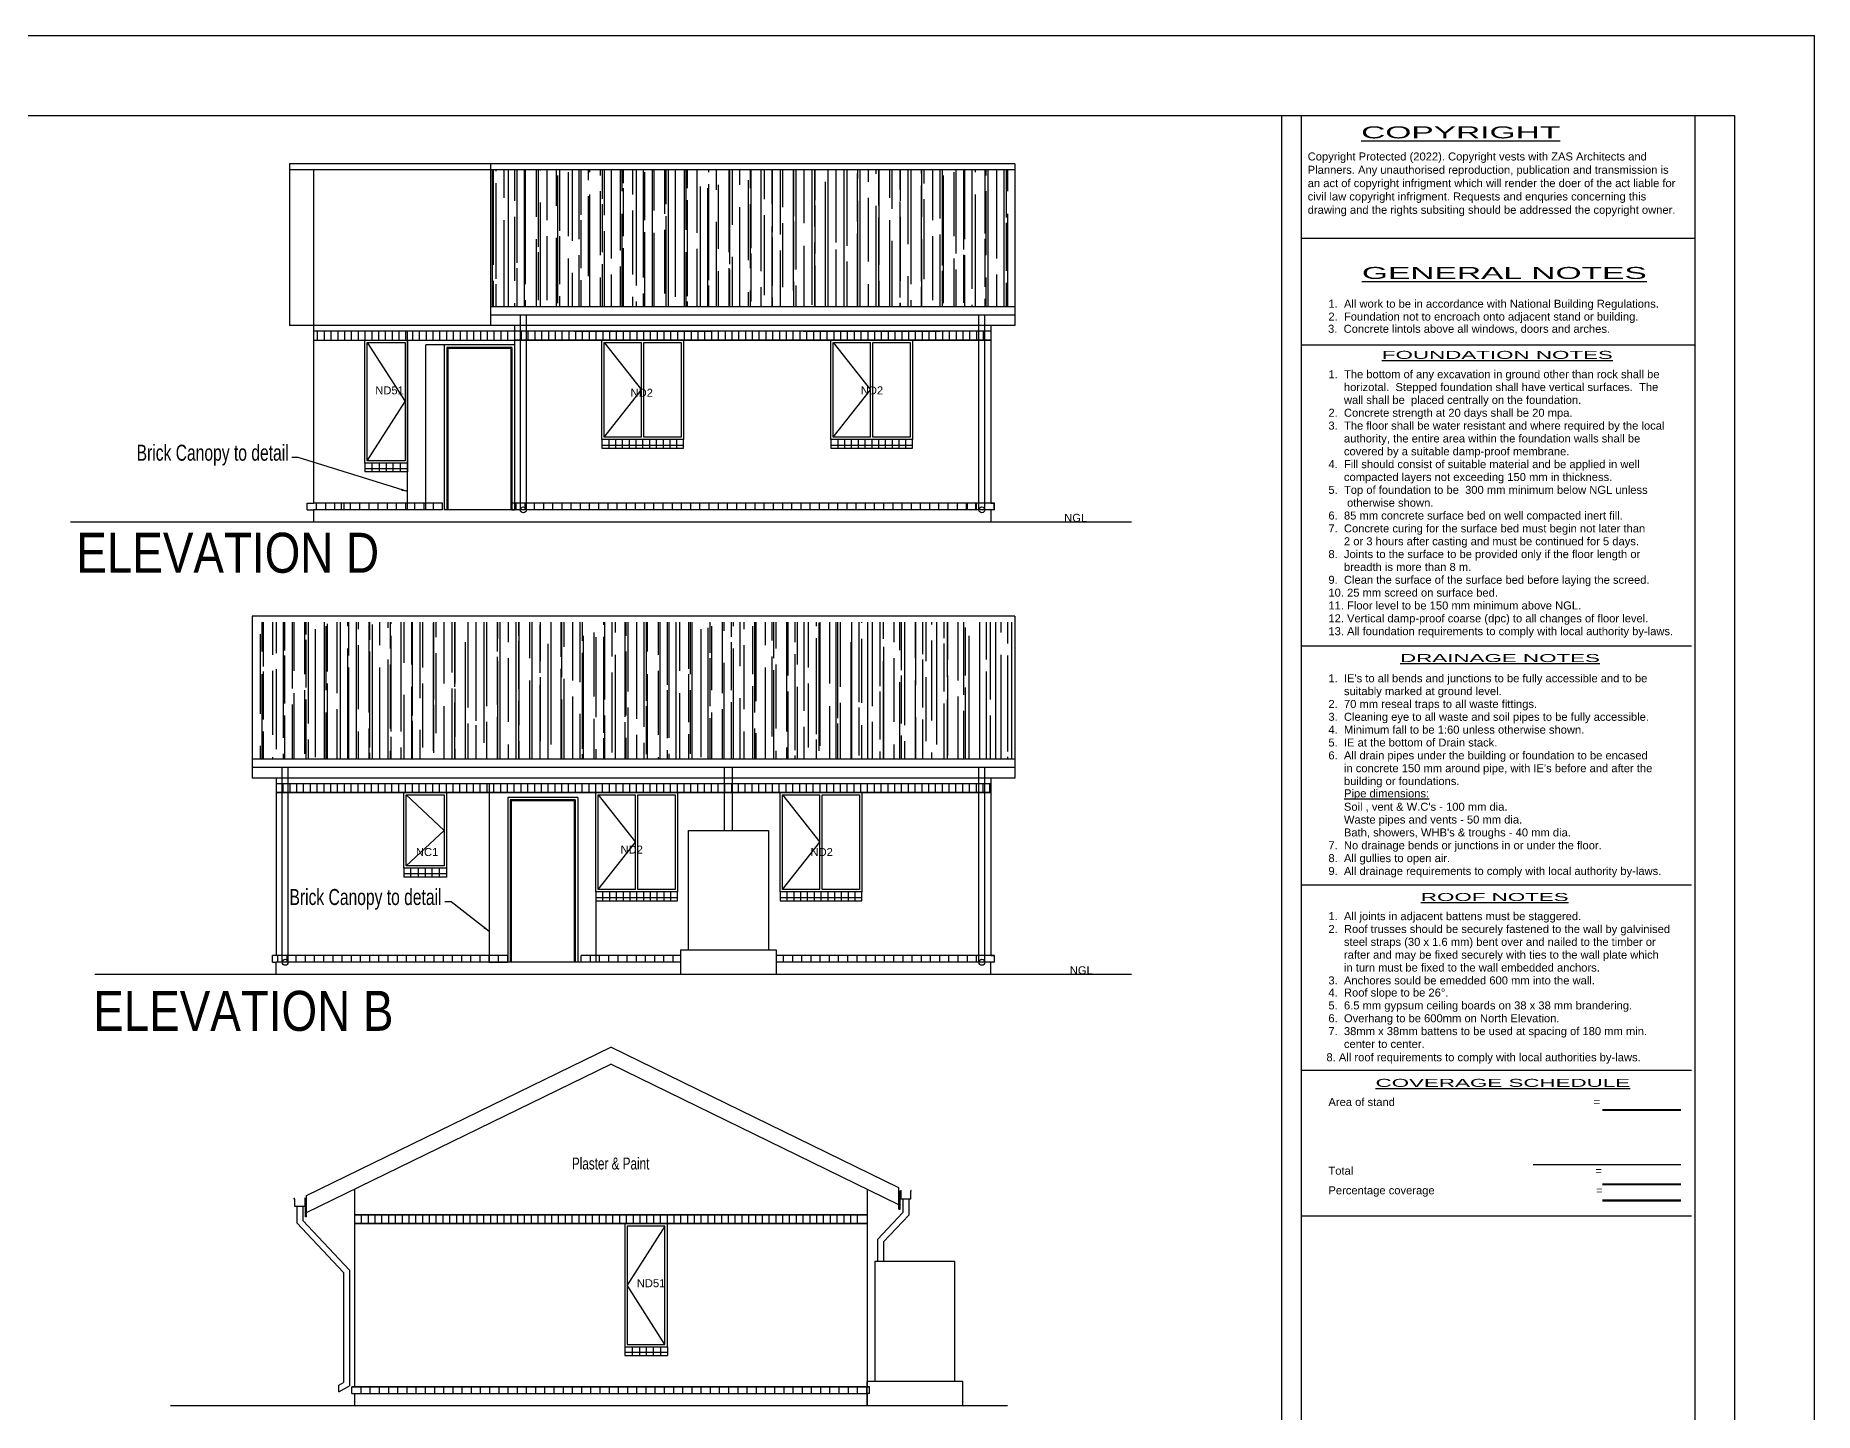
# Model space of a CAD drawing. Header units: millimetres. Extents: x 88 to 42088, y -979 to 29721.
# Drawn here: x 19837 to 42088, y 12493 to 29721 of the extents above; entities that cross this region are included whole.
import ezdxf

# ---------------------------------------------------------------- set-up
doc = ezdxf.new("R2010")
doc.units = ezdxf.units.MM
for name, color, linetype in [('2', 1, 'Continuous'), ('3', 2, 'Continuous'), ('BRICKONEDGE', 5, 'Continuous'), ('DIMS', 5, 'Continuous'), ('HATCH', 1, 'Continuous'), ('RAIN', 5, 'Continuous'), ('TEXT', 5, 'Continuous'), ('WALL', 1, 'Continuous'), ('WALLCOURSE', 40, 'Continuous'), ('WALLS', 1, 'Continuous')]:
    doc.layers.add(name, color=color, linetype=linetype)
doc.layers.get('WALLCOURSE').off()
doc.styles.add('AERIAL1-25', font='arial.ttf', dxfattribs={"height": 50})
doc.styles.add('COMPACT', font='arial.ttf', dxfattribs={"width": 0.7})
doc.styles.add('ROMANS', font='romans', dxfattribs={"height": 120})
doc.styles.add('style1', font='arial.ttf')
doc.dimstyles.new('AERIAL1-50', dxfattribs={"dimscale": 100, "dimtxt": 2.5, "dimasz": 0.8, "dimexe": 1, "dimexo": 2.5, "dimgap": 0.4, "dimtad": 1, "dimdec": 0, "dimzin": 0, "dimdsep": 46, "dimtxsty": 'COMPACT', "dimcen": 0.09, "dimadec": 0, "dimazin": 0, "dimtfac": 1, "dimtdec": 1, "dimtmove": 2, "dimatfit": 3, "dimfxl": 1, "dimtolj": 1, "dimtzin": 0, "dimarcsym": 0})

# ---------------------------------------------------------------- blocks, each defined once
blk = doc.blocks.new('LCNC1')
at = {"layer": '2', "color": 5}
blk.add_lwpolyline([(30, -30), (503, -30), (503, -919), (30, -919)], close=True, dxfattribs=at)
at = {"layer": '3'}
for p, q in [((0, -949), (0, 0)), ((0, 0), (533, 0)), ((533, 0), (533, -949)), ((30, -30), (503, -475)), ((30, -919), (503, -475))]:
    blk.add_line(p, q, dxfattribs=at)
at = {"layer": '3', "color": 5}
for p, q in [((0, -949), (0, -1059)), ((533, -1019), (0, -1019)), ((533, -1059), (0, -1059)), ((85, -949), (85, -1059)), ((178, -949), (178, -1059)), ((265, -949), (265, -1059)), ((350, -949), (350, -1059)), ((440, -949), (440, -1059)), ((533, -949), (533, -1059))]:
    blk.add_line(p, q, dxfattribs=at)
at = {"layer": '3', "color": 2}
blk.add_line((533, -949), (0, -949), dxfattribs=at)
blk = doc.blocks.new('LCND51')
at = {"layer": '2', "color": 5}
blk.add_lwpolyline([(30, -30), (503, -30), (503, -1510), (30, -1510)], close=True, dxfattribs=at)
at = {"layer": '3'}
for p, q in [((0, -1540), (0, 0)), ((0, 0), (533, 0)), ((533, 0), (533, -1540)), ((533, -1540), (0, -1540))]:
    blk.add_line(p, q, dxfattribs=at)
at = {"layer": '3', "color": 5}
for p, q in [((30, -30), (503, -770)), ((30, -1510), (503, -770)), ((0, -1540), (0, -1650)), ((85, -1540), (85, -1650)), ((178, -1540), (178, -1650)), ((265, -1540), (265, -1650)), ((350, -1540), (350, -1650)), ((440, -1540), (440, -1650)), ((533, -1540), (533, -1650)), ((533, -1610), (0, -1610)), ((533, -1650), (0, -1650))]:
    blk.add_line(p, q, dxfattribs=at)
blk = doc.blocks.new('LCFRAME877')
at = {"layer": '3'}
for p, q in [((0, 0), (0, -2064)), ((0, 0), (877, 0)), ((877, 0), (877, -2064)), ((0, -2064), (877, -2064))]:
    blk.add_line(p, q, dxfattribs=at)
at = {"layer": '3', "color": 5}
for p, q in [((32, -32), (845, -32)), ((32, -32), (32, -2064)), ((44, -44), (833, -44)), ((44, -44), (44, -2064)), ((833, -44), (833, -2064)), ((845, -32), (845, -2064))]:
    blk.add_line(p, q, dxfattribs=at)
blk = doc.blocks.new('LCND2')
at = {"layer": '2', "color": 5}
for p, q in [((0, 0), (466, 0)), ((0, -1185), (0, 0)), ((466, -1185), (466, 0)), ((466, -1185), (0, -1185))]:
    blk.add_line(p, q, dxfattribs=at)
at = {"layer": '3', "color": 5}
for p, q in [((0, 0), (466, -592)), ((496, -1185), (496, 0)), ((496, 0), (962, 0)), ((962, 0), (962, -1185)), ((0, -1185), (466, -592)), ((-30, -1215), (-30, -1325)), ((-30, -1285), (992, -1285)), ((-30, -1325), (992, -1325)), ((55, -1215), (55, -1325)), ((140, -1215), (140, -1325)), ((225, -1215), (225, -1325)), ((310, -1215), (310, -1325)), ((395, -1215), (395, -1325)), ((480, -1215), (480, -1325)), ((962, -1185), (496, -1185)), ((565, -1215), (565, -1325)), ((650, -1215), (650, -1325)), ((735, -1215), (735, -1325)), ((820, -1215), (820, -1325)), ((905, -1215), (905, -1325)), ((992, -1325), (992, -1215))]:
    blk.add_line(p, q, dxfattribs=at)
at = {"layer": '3', "color": 2}
blk.add_lwpolyline([(-30, 30), (992, 30), (992, -1215), (-30, -1215), (-30, 30)], dxfattribs=at)

msp = doc.modelspace()

# ---------------------------------------------------------------- hatches: boundary and pattern name
at = {"layer": 'HATCH'}
h = msp.add_hatch(dxfattribs=at)
h.set_pattern_fill('AR-RROOF', color=4, scale=200, angle=90, style=0)
h.set_pattern_definition([(90, (-3454647.5, -1476207.95), (-200, 440), [3000, -400, 1000, -200]), (90, (-3454747.5, -1475941.95), (-266, -200), [600, -66, 1200, -150]), (90, (-3454817.5, -1476107.95), (-134, 1040), [1600, -280, 800, -200])])
h.paths.add_polyline_path([(32086.5, 26327.3), (32086.5, 28043.4), (25526.5, 28043.4), (25526.5, 26327.3)])
h = msp.add_hatch(dxfattribs=at)
h.set_pattern_fill('AR-RROOF', color=4, scale=200, angle=90, style=0)
h.set_pattern_definition([(90, (-3459151.12, -1476207.95), (-200, 440), [3000, -400, 1000, -200]), (90, (-3459251.12, -1475941.95), (-266, -200), [600, -66, 1200, -150]), (90, (-3459321.12, -1476107.95), (-134, 1040), [1600, -280, 800, -200])])
h.paths.add_polyline_path([(32086.5, 20666), (32086.5, 22382.1), (22546.5, 22382.1), (22546.5, 20666)])

# ---------------------------------------------------------------- linework, layer by layer
at = {"color": 3, "linetype": 'Continuous'}
for p, q in [((1088.3, 28721.4), (41088.3, 28721.4)), ((41088.3, 28721.4), (41088.3, 1021.4)), ((41088.3, 28721.3), (41088.3, 1021.4))]:
    msp.add_line(p, q, dxfattribs=at)
at = {"color": 1, "linetype": 'Continuous'}
for p, q in [((35668.9, 28721.3), (35668.9, 3410.1)), ((40592.3, 28721.4), (40592.3, 3410.1)), ((40592.3, 27183), (35678.9, 27183)), ((40592.3, 25848.7), (35678.9, 25848.7)), ((40602.3, 25838.7), (40592.3, 25848.7))]:
    msp.add_line(p, q, dxfattribs=at)
for p, q in [((40549.6, 22083), (35678.9, 22083)), ((40549.6, 19088.8), (35678.9, 19088.8)), ((40549.6, 16771.7), (35678.9, 16771.7)), ((40549.6, 16771.7), (35758.6, 16771.7))]:
    msp.add_line(p, q)
at = {"color": 4}
for p, q in [((39435.5, 16283.9), (40415.4, 16283.9)), ((39435.5, 16273.9), (40415.4, 16273.9)), ((38570.1, 15594.2), (40415.4, 15594.2)), ((39435.5, 15354.8), (40415.4, 15354.8)), ((39435.5, 15344.8), (40415.4, 15344.8)), ((39435.5, 15152.5), (40415.4, 15152.5)), ((39435.5, 15142.5), (40415.4, 15142.5))]:
    msp.add_line(p, q, dxfattribs=at)
at = {"color": 0}
msp.add_line((40549.6, 14947), (35678.9, 14947), dxfattribs=at)
at = {"color": 3, "linetype": 'Continuous'}
msp.add_lwpolyline([(1088.3, 28721.4), (35422.7, 28721.4), (35422.7, 1021.4), (1088.3, 1021.4)], close=True, dxfattribs=at)
at = {"layer": 'BRICKONEDGE'}
for p, q in [((31786.5, 26021.9), (23311.5, 26021.9)), ((23311.5, 25911.9), (31786.5, 25911.9)), ((23365, 25911.9), (23365, 26021.9)), ((23450, 25911.9), (23450, 26021.9)), ((23535, 25911.9), (23535, 26021.9)), ((23620, 25911.9), (23620, 26021.9)), ((23705, 25911.9), (23705, 26021.9)), ((23790, 25911.9), (23790, 26021.9)), ((23875, 25911.9), (23875, 26021.9)), ((23960, 25911.9), (23960, 26021.9)), ((24045, 25911.9), (24045, 26021.9)), ((24130, 25911.9), (24130, 26021.9)), ((24215, 25911.9), (24215, 26021.9)), ((24300, 25911.9), (24300, 26021.9)), ((24385, 25911.9), (24385, 26021.9)), ((24470, 25911.9), (24470, 26021.9)), ((25826.5, 26021.9), (24489.5, 26021.9)), ((24555, 25911.9), (24555, 26021.9)), ((24640, 25911.9), (24640, 26021.9)), ((24725, 25911.9), (24725, 26021.9)), ((24810, 25911.9), (24810, 26021.9)), ((24895, 25911.9), (24895, 26021.9)), ((24980, 25911.9), (24980, 26021.9)), ((25065, 25911.9), (25065, 26021.9)), ((25150, 25911.9), (25150, 26021.9)), ((25235, 25911.9), (25235, 26021.9)), ((25320, 25911.9), (25320, 26021.9)), ((25405, 25911.9), (25405, 26021.9)), ((25490, 25911.9), (25490, 26021.9)), ((25575, 25911.9), (25575, 26021.9)), ((25660, 25911.9), (25660, 26021.9)), ((25745, 25911.9), (25745, 26021.9)), ((31786.5, 25911.9), (25826.5, 25911.9)), ((25830, 25911.9), (25830, 26021.9)), ((25915, 25911.9), (25915, 26021.9)), ((26000, 25911.9), (26000, 26021.9)), ((26085, 25911.9), (26085, 26021.9)), ((26170, 25911.9), (26170, 26021.9)), ((26255, 25911.9), (26255, 26021.9)), ((26340, 25911.9), (26340, 26021.9)), ((26425, 25911.9), (26425, 26021.9)), ((26510, 25911.9), (26510, 26021.9)), ((26575.5, 26021.9), (28287.5, 26021.9)), ((26595, 25911.9), (26595, 26021.9)), ((26680, 25911.9), (26680, 26021.9)), ((26765, 25911.9), (26765, 26021.9)), ((26805.5, 25911.9), (28057.5, 25911.9)), ((26850, 25911.9), (26850, 26021.9)), ((26935, 25911.9), (26935, 26021.9)), ((27020, 25911.9), (27020, 26021.9)), ((27105, 25911.9), (27105, 26021.9)), ((27190, 25911.9), (27190, 26021.9)), ((27275, 25911.9), (27275, 26021.9)), ((27360, 25911.9), (27360, 26021.9)), ((27445, 25911.9), (27445, 26021.9)), ((27530, 25911.9), (27530, 26021.9)), ((27615, 25911.9), (27615, 26021.9)), ((27700, 25911.9), (27700, 26021.9)), ((27785, 25911.9), (27785, 26021.9)), ((27870, 25911.9), (27870, 26021.9)), ((27955, 25911.9), (27955, 26021.9)), ((28040, 25911.9), (28040, 26021.9)), ((28125, 25911.9), (28125, 26021.9)), ((28210, 25911.9), (28210, 26021.9)), ((28295, 25911.9), (28295, 26021.9)), ((28380, 25911.9), (28380, 26021.9)), ((28465, 25911.9), (28465, 26021.9)), ((28550, 25911.9), (28550, 26021.9)), ((28635, 25911.9), (28635, 26021.9)), ((28720, 25911.9), (28720, 26021.9)), ((28805, 25911.9), (28805, 26021.9)), ((28890, 25911.9), (28890, 26021.9)), ((28975, 25911.9), (28975, 26021.9)), ((29060, 25911.9), (29060, 26021.9)), ((29145, 25911.9), (29145, 26021.9)), ((29230, 25911.9), (29230, 26021.9)), ((29315, 25911.9), (29315, 26021.9)), ((29400, 25911.9), (29400, 26021.9)), ((29440.5, 26021.9), (31152.5, 26021.9)), ((29485, 25911.9), (29485, 26021.9)), ((29570, 25911.9), (29570, 26021.9)), ((29655, 25911.9), (29655, 26021.9)), ((29670.5, 25911.9), (30922.5, 25911.9)), ((29740, 25911.9), (29740, 26021.9)), ((29825, 25911.9), (29825, 26021.9)), ((29910, 25911.9), (29910, 26021.9)), ((29995, 25911.9), (29995, 26021.9)), ((30080, 25911.9), (30080, 26021.9)), ((30165, 25911.9), (30165, 26021.9)), ((30250, 25911.9), (30250, 26021.9)), ((30335, 25911.9), (30335, 26021.9)), ((30420, 25911.9), (30420, 26021.9)), ((30505, 25911.9), (30505, 26021.9)), ((30590, 25911.9), (30590, 26021.9)), ((30675, 25911.9), (30675, 26021.9)), ((30760, 25911.9), (30760, 26021.9)), ((30845, 25911.9), (30845, 26021.9)), ((30930, 25911.9), (30930, 26021.9)), ((31015, 25911.9), (31015, 26021.9)), ((31100, 25911.9), (31100, 26021.9)), ((31185, 25911.9), (31185, 26021.9)), ((31270, 25911.9), (31270, 26021.9)), ((31355, 25911.9), (31355, 26021.9)), ((31440, 25911.9), (31440, 26021.9)), ((31525, 25911.9), (31525, 26021.9)), ((31610, 25911.9), (31610, 26021.9)), ((31695, 25911.9), (31695, 26021.9)), ((23235.5, 23871.9), (23311.5, 23871.9)), ((23235.5, 23786.9), (23235.5, 23871.9)), ((24927.5, 23871.9), (23311.5, 23871.9)), ((23350.5, 23786.9), (23350.5, 23871.9)), ((23465.5, 23786.9), (23465.5, 23871.9)), ((23580.5, 23786.9), (23580.5, 23871.9)), ((23662.5, 23786.9), (23662.5, 23871.9)), ((23695.5, 23786.9), (23695.5, 23871.9)), ((23777.5, 23786.9), (23777.5, 23871.9)), ((23892.5, 23786.9), (23892.5, 23871.9)), ((24007.5, 23786.9), (24007.5, 23871.9)), ((24122.5, 23786.9), (24122.5, 23871.9)), ((24237.5, 23786.9), (24237.5, 23871.9)), ((24352.5, 23786.9), (24352.5, 23871.9)), ((24467.5, 23786.9), (24467.5, 23871.9)), ((24582.5, 23786.9), (24582.5, 23871.9)), ((24697.5, 23786.9), (24697.5, 23871.9)), ((24812.5, 23786.9), (24812.5, 23871.9)), ((24927.5, 23786.9), (24927.5, 23871.9)), ((31833.3, 23871.9), (25793.3, 23871.9)), ((25793.3, 23786.9), (25793.3, 23871.9)), ((25847.5, 23786.9), (25847.5, 23871.9)), ((25962.5, 23786.9), (25962.5, 23871.9)), ((26077.5, 23786.9), (26077.5, 23871.9)), ((26192.5, 23786.9), (26192.5, 23871.9)), ((26307.5, 23786.9), (26307.5, 23871.9)), ((26422.5, 23786.9), (26422.5, 23871.9)), ((26537.5, 23786.9), (26537.5, 23871.9)), ((26652.5, 23786.9), (26652.5, 23871.9)), ((26767.5, 23786.9), (26767.5, 23871.9)), ((26882.5, 23786.9), (26882.5, 23871.9)), ((26997.5, 23786.9), (26997.5, 23871.9)), ((27112.5, 23786.9), (27112.5, 23871.9)), ((27227.5, 23786.9), (27227.5, 23871.9)), ((27342.5, 23786.9), (27342.5, 23871.9)), ((27457.5, 23786.9), (27457.5, 23871.9)), ((27572.5, 23786.9), (27572.5, 23871.9)), ((27687.5, 23786.9), (27687.5, 23871.9)), ((27802.5, 23786.9), (27802.5, 23871.9)), ((27917.5, 23786.9), (27917.5, 23871.9)), ((28032.5, 23786.9), (28032.5, 23871.9)), ((28147.5, 23786.9), (28147.5, 23871.9)), ((28262.5, 23786.9), (28262.5, 23871.9)), ((28377.5, 23786.9), (28377.5, 23871.9)), ((28492.5, 23786.9), (28492.5, 23871.9)), ((28607.5, 23786.9), (28607.5, 23871.9)), ((28722.5, 23786.9), (28722.5, 23871.9)), ((28837.5, 23786.9), (28837.5, 23871.9)), ((28952.5, 23786.9), (28952.5, 23871.9)), ((29067.5, 23786.9), (29067.5, 23871.9)), ((29182.5, 23786.9), (29182.5, 23871.9)), ((29297.5, 23786.9), (29297.5, 23871.9)), ((29412.5, 23786.9), (29412.5, 23871.9)), ((29527.5, 23786.9), (29527.5, 23871.9)), ((29642.5, 23786.9), (29642.5, 23871.9)), ((29757.5, 23786.9), (29757.5, 23871.9)), ((29872.5, 23786.9), (29872.5, 23871.9)), ((29987.5, 23786.9), (29987.5, 23871.9)), ((30102.5, 23786.9), (30102.5, 23871.9)), ((30217.5, 23786.9), (30217.5, 23871.9)), ((30332.5, 23786.9), (30332.5, 23871.9)), ((30447.5, 23786.9), (30447.5, 23871.9)), ((30562.5, 23786.9), (30562.5, 23871.9)), ((30562.5, 23786.9), (30562.5, 23871.9)), ((30677.5, 23786.9), (30677.5, 23871.9)), ((30792.5, 23786.9), (30792.5, 23871.9)), ((30907.5, 23786.9), (30907.5, 23871.9)), ((31022.5, 23786.9), (31022.5, 23871.9)), ((31137.5, 23786.9), (31137.5, 23871.9)), ((31252.5, 23786.9), (31252.5, 23871.9)), ((31367.5, 23786.9), (31367.5, 23871.9)), ((31482.5, 23786.9), (31482.5, 23871.9)), ((31492.5, 23786.9), (31492.5, 23871.9)), ((31597.5, 23786.9), (31597.5, 23871.9)), ((31607.5, 23786.9), (31607.5, 23871.9)), ((31712.5, 23786.9), (31712.5, 23871.9)), ((31786.5, 23871.9), (31833.3, 23871.9)), ((31827.5, 23786.9), (31827.5, 23871.9)), ((31833.3, 23786.9), (31833.3, 23871.9)), ((31833.3, 23786.9), (31833.3, 23871.9)), ((23235.5, 23786.9), (23311.5, 23786.9)), ((24927.5, 23786.9), (23311.5, 23786.9)), ((31786.5, 23786.9), (25793.3, 23786.9)), ((25793.3, 23786.9), (25826.5, 23786.9)), ((31833.3, 23786.9), (31786.5, 23786.9)), ((31786.5, 20360.6), (22846.5, 20360.6)), ((22846.5, 20250.6), (31786.5, 20250.6)), ((31786.5, 20250.6), (22846.5, 20250.6)), ((22850, 20250.6), (22850, 20360.6)), ((22935, 20250.6), (22935, 20360.6)), ((23020, 20250.6), (23020, 20360.6)), ((23105, 20250.6), (23105, 20360.6)), ((23190, 20250.6), (23190, 20360.6)), ((23275, 20250.6), (23275, 20360.6)), ((23360, 20250.6), (23360, 20360.6)), ((23445, 20250.6), (23445, 20360.6)), ((23530, 20250.6), (23530, 20360.6)), ((23615, 20250.6), (23615, 20360.6)), ((23700, 20250.6), (23700, 20360.6)), ((23785, 20250.6), (23785, 20360.6)), ((23870, 20250.6), (23870, 20360.6)), ((23955, 20250.6), (23955, 20360.6)), ((24040, 20250.6), (24040, 20360.6)), ((24125, 20250.6), (24125, 20360.6)), ((24210, 20250.6), (24210, 20360.6)), ((24295, 20250.6), (24295, 20360.6)), ((24380, 20250.6), (24380, 20360.6)), ((24465, 20250.6), (24465, 20360.6)), ((24550, 20250.6), (24550, 20360.6)), ((24635, 20250.6), (24635, 20360.6)), ((24720, 20250.6), (24720, 20360.6)), ((24805, 20250.6), (24805, 20360.6)), ((24890, 20250.6), (24890, 20360.6)), ((24975, 20250.6), (24975, 20360.6)), ((25060, 20250.6), (25060, 20360.6)), ((25145, 20250.6), (25145, 20360.6)), ((25230, 20250.6), (25230, 20360.6)), ((25315, 20250.6), (25315, 20360.6)), ((25400, 20250.6), (25400, 20360.6)), ((25485, 20250.6), (25485, 20360.6)), ((25570, 20250.6), (25570, 20360.6)), ((25655, 20250.6), (25655, 20360.6)), ((25740, 20250.6), (25740, 20360.6)), ((25825, 20250.6), (25825, 20360.6)), ((25910, 20250.6), (25910, 20360.6)), ((25995, 20250.6), (25995, 20360.6)), ((26080, 20250.6), (26080, 20360.6)), ((26165, 20250.6), (26165, 20360.6)), ((26250, 20250.6), (26250, 20360.6)), ((26335, 20250.6), (26335, 20360.6)), ((26420, 20250.6), (26420, 20360.6)), ((26505, 20250.6), (26505, 20360.6)), ((26590, 20250.6), (26590, 20360.6)), ((26675, 20250.6), (26675, 20360.6)), ((26690.5, 20250.6), (27942.5, 20250.6)), ((26760, 20250.6), (26760, 20360.6)), ((26845, 20250.6), (26845, 20360.6)), ((26930, 20250.6), (26930, 20360.6)), ((27015, 20250.6), (27015, 20360.6)), ((27100, 20250.6), (27100, 20360.6)), ((27185, 20250.6), (27185, 20360.6)), ((27270, 20250.6), (27270, 20360.6)), ((27355, 20250.6), (27355, 20360.6)), ((27440, 20250.6), (27440, 20360.6)), ((27525, 20250.6), (27525, 20360.6)), ((27610, 20250.6), (27610, 20360.6)), ((27695, 20250.6), (27695, 20360.6)), ((27780, 20250.6), (27780, 20360.6)), ((27865, 20250.6), (27865, 20360.6)), ((27950, 20250.6), (27950, 20360.6)), ((28035, 20250.6), (28035, 20360.6)), ((28120, 20250.6), (28120, 20360.6)), ((28205, 20250.6), (28205, 20360.6)), ((28290, 20250.6), (28290, 20360.6)), ((28375, 20250.6), (28375, 20360.6)), ((28460, 20250.6), (28460, 20360.6)), ((28545, 20250.6), (28545, 20360.6)), ((28630, 20250.6), (28630, 20360.6)), ((28715, 20250.6), (28715, 20360.6)), ((28800, 20250.6), (28800, 20360.6)), ((28885, 20250.6), (28885, 20360.6)), ((28970, 20250.6), (28970, 20360.6)), ((29055, 20250.6), (29055, 20360.6)), ((29140, 20250.6), (29140, 20360.6)), ((29225, 20250.6), (29225, 20360.6)), ((29310, 20250.6), (29310, 20360.6)), ((29395, 20250.6), (29395, 20360.6)), ((29480, 20250.6), (29480, 20360.6)), ((29565, 20250.6), (29565, 20360.6)), ((29650, 20250.6), (29650, 20360.6)), ((29735, 20250.6), (29735, 20360.6)), ((29820, 20250.6), (29820, 20360.6)), ((29905, 20250.6), (29905, 20360.6)), ((29990, 20250.6), (29990, 20360.6)), ((30075, 20250.6), (30075, 20360.6)), ((30075, 20250.6), (30075, 20360.6)), ((30160, 20250.6), (30160, 20360.6)), ((30245, 20250.6), (30245, 20360.6)), ((30330, 20250.6), (30330, 20360.6)), ((30415, 20250.6), (30415, 20360.6)), ((30500, 20250.6), (30500, 20360.6)), ((30585, 20250.6), (30585, 20360.6)), ((30670, 20250.6), (30670, 20360.6)), ((30755, 20250.6), (30755, 20360.6)), ((30840, 20250.6), (30840, 20360.6)), ((30925, 20250.6), (30925, 20360.6)), ((31010, 20250.6), (31010, 20360.6)), ((31095, 20250.6), (31095, 20360.6)), ((31180, 20250.6), (31180, 20360.6)), ((31180, 20250.6), (31180, 20360.6)), ((31265, 20250.6), (31265, 20360.6)), ((31350, 20250.6), (31350, 20360.6)), ((31435, 20250.6), (31435, 20360.6)), ((31520, 20250.6), (31520, 20360.6)), ((31605, 20250.6), (31605, 20360.6)), ((31690, 20250.6), (31690, 20360.6)), ((31775, 20250.6), (31775, 20360.6)), ((22799.6, 18125.6), (22799.6, 18210.6)), ((22799.6, 18125.6), (22799.6, 18210.6)), ((22846.5, 18210.6), (22799.6, 18210.6)), ((22799.6, 18125.6), (22846.5, 18125.6)), ((22813.3, 18125.6), (22846.5, 18125.6)), ((25742.5, 18210.6), (22846.5, 18210.6)), ((25742.5, 18125.6), (22846.5, 18125.6)), ((22867.5, 18125.6), (22867.5, 18210.6)), ((22982.5, 18125.6), (22982.5, 18210.6)), ((23097.5, 18125.6), (23097.5, 18210.6)), ((23212.5, 18125.6), (23212.5, 18210.6)), ((23327.5, 18125.6), (23327.5, 18210.6)), ((23442.5, 18125.6), (23442.5, 18210.6)), ((23557.5, 18125.6), (23557.5, 18210.6)), ((23672.5, 18125.6), (23672.5, 18210.6)), ((23787.5, 18125.6), (23787.5, 18210.6)), ((23902.5, 18125.6), (23902.5, 18210.6)), ((24017.5, 18125.6), (24017.5, 18210.6)), ((24132.5, 18125.6), (24132.5, 18210.6)), ((24247.5, 18125.6), (24247.5, 18210.6)), ((24362.5, 18125.6), (24362.5, 18210.6)), ((24477.5, 18125.6), (24477.5, 18210.6)), ((24592.5, 18125.6), (24592.5, 18210.6)), ((24707.5, 18125.6), (24707.5, 18210.6)), ((24822.5, 18125.6), (24822.5, 18210.6)), ((24937.5, 18125.6), (24937.5, 18210.6)), ((25052.5, 18125.6), (25052.5, 18210.6)), ((25167.5, 18125.6), (25167.5, 18210.6)), ((25282.5, 18125.6), (25282.5, 18210.6)), ((25397.5, 18125.6), (25397.5, 18210.6)), ((25512.5, 18125.6), (25512.5, 18210.6)), ((25627.5, 18125.6), (25627.5, 18210.6)), ((25742.5, 18125.6), (25742.5, 18210.6)), ((26662.5, 18125.6), (26662.5, 18210.6)), ((27903, 18210.6), (26662.5, 18210.6)), ((27903, 18125.6), (26662.5, 18125.6)), ((26777.5, 18125.6), (26777.5, 18210.6)), ((26892.5, 18125.6), (26892.5, 18210.6)), ((27007.5, 18125.6), (27007.5, 18210.6)), ((27122.5, 18125.6), (27122.5, 18210.6)), ((27237.5, 18125.6), (27237.5, 18210.6)), ((27352.5, 18125.6), (27352.5, 18210.6)), ((27467.5, 18125.6), (27467.5, 18210.6)), ((27582.5, 18125.6), (27582.5, 18210.6)), ((27582.5, 18125.6), (27582.5, 18210.6)), ((27697.5, 18125.6), (27697.5, 18210.6)), ((27812.5, 18125.6), (27812.5, 18210.6)), ((31833.3, 18210.6), (29103, 18210.6)), ((31786.5, 18125.6), (29103, 18125.6)), ((29192.5, 18125.6), (29192.5, 18210.6)), ((29307.5, 18125.6), (29307.5, 18210.6)), ((29422.5, 18125.6), (29422.5, 18210.6)), ((29537.5, 18125.6), (29537.5, 18210.6)), ((29652.5, 18125.6), (29652.5, 18210.6)), ((29767.5, 18125.6), (29767.5, 18210.6)), ((29882.5, 18125.6), (29882.5, 18210.6)), ((29997.5, 18125.6), (29997.5, 18210.6)), ((30112.5, 18125.6), (30112.5, 18210.6)), ((30227.5, 18125.6), (30227.5, 18210.6)), ((30342.5, 18125.6), (30342.5, 18210.6)), ((30457.5, 18125.6), (30457.5, 18210.6)), ((30572.5, 18125.6), (30572.5, 18210.6)), ((30687.5, 18125.6), (30687.5, 18210.6)), ((30802.5, 18125.6), (30802.5, 18210.6)), ((30917.5, 18125.6), (30917.5, 18210.6)), ((31032.5, 18125.6), (31032.5, 18210.6)), ((31147.5, 18125.6), (31147.5, 18210.6)), ((31262.5, 18125.6), (31262.5, 18210.6)), ((31377.5, 18125.6), (31377.5, 18210.6)), ((31492.5, 18125.6), (31492.5, 18210.6)), ((31607.5, 18125.6), (31607.5, 18210.6)), ((31786.5, 18210.6), (31833.3, 18210.6)), ((31833.3, 18125.6), (31786.5, 18125.6)), ((31833.3, 18125.6), (31833.3, 18210.6)), ((31833.3, 18125.6), (31833.3, 18210.6)), ((30237, 14965.3), (23827, 14965.3)), ((23827, 14965.3), (30237, 14965.3)), ((23914.5, 14855.3), (23914.5, 14965.3)), ((23999.5, 14855.3), (23999.5, 14965.3)), ((24084.5, 14855.3), (24084.5, 14965.3)), ((24169.5, 14855.3), (24169.5, 14965.3)), ((24254.5, 14855.3), (24254.5, 14965.3)), ((24339.5, 14855.3), (24339.5, 14965.3)), ((24424.5, 14855.3), (24424.5, 14965.3)), ((24509.5, 14855.3), (24509.5, 14965.3)), ((24594.5, 14855.3), (24594.5, 14965.3)), ((24679.5, 14855.3), (24679.5, 14965.3)), ((24764.5, 14855.3), (24764.5, 14965.3)), ((24849.5, 14855.3), (24849.5, 14965.3)), ((24934.5, 14855.3), (24934.5, 14965.3)), ((25019.5, 14855.3), (25019.5, 14965.3)), ((25104.5, 14855.3), (25104.5, 14965.3)), ((25189.5, 14855.3), (25189.5, 14965.3)), ((25274.5, 14855.3), (25274.5, 14965.3)), ((25359.5, 14855.3), (25359.5, 14965.3)), ((25444.5, 14855.3), (25444.5, 14965.3)), ((25529.5, 14855.3), (25529.5, 14965.3)), ((25614.5, 14855.3), (25614.5, 14965.3)), ((25699.5, 14855.3), (25699.5, 14965.3)), ((25784.5, 14855.3), (25784.5, 14965.3)), ((25869.5, 14855.3), (25869.5, 14965.3)), ((25954.5, 14855.3), (25954.5, 14965.3)), ((26039.5, 14855.3), (26039.5, 14965.3)), ((26124.5, 14855.3), (26124.5, 14965.3)), ((26209.5, 14855.3), (26209.5, 14965.3)), ((26294.5, 14855.3), (26294.5, 14965.3)), ((26379.5, 14855.3), (26379.5, 14965.3)), ((26464.5, 14855.3), (26464.5, 14965.3)), ((26549.5, 14855.3), (26549.5, 14965.3)), ((26634.5, 14855.3), (26634.5, 14965.3)), ((26719.5, 14855.3), (26719.5, 14965.3)), ((26804.5, 14855.3), (26804.5, 14965.3)), ((26889.5, 14855.3), (26889.5, 14965.3)), ((26974.5, 14855.3), (26974.5, 14965.3)), ((27059.5, 14855.3), (27059.5, 14965.3)), ((27144.5, 14855.3), (27144.5, 14965.3)), ((27229.5, 14855.3), (27229.5, 14965.3)), ((27314.5, 14855.3), (27314.5, 14965.3)), ((27399.5, 14855.3), (27399.5, 14965.3)), ((27484.5, 14855.3), (27484.5, 14965.3)), ((27569.5, 14855.3), (27569.5, 14965.3)), ((27654.5, 14855.3), (27654.5, 14965.3)), ((27739.5, 14855.3), (27739.5, 14965.3)), ((27824.5, 14855.3), (27824.5, 14965.3)), ((27909.5, 14855.3), (27909.5, 14965.3)), ((27994.5, 14855.3), (27994.5, 14965.3)), ((28079.5, 14855.3), (28079.5, 14965.3)), ((28164.5, 14855.3), (28164.5, 14965.3)), ((28249.5, 14855.3), (28249.5, 14965.3)), ((28334.5, 14855.3), (28334.5, 14965.3)), ((28419.5, 14855.3), (28419.5, 14965.3)), ((28504.5, 14855.3), (28504.5, 14965.3)), ((28589.5, 14855.3), (28589.5, 14965.3)), ((28674.5, 14855.3), (28674.5, 14965.3)), ((28759.5, 14855.3), (28759.5, 14965.3)), ((28844.5, 14855.3), (28844.5, 14965.3)), ((28929.5, 14855.3), (28929.5, 14965.3)), ((29014.5, 14855.3), (29014.5, 14965.3)), ((29099.5, 14855.3), (29099.5, 14965.3)), ((29184.5, 14855.3), (29184.5, 14965.3)), ((29269.5, 14855.3), (29269.5, 14965.3)), ((29354.5, 14855.3), (29354.5, 14965.3)), ((29439.5, 14855.3), (29439.5, 14965.3)), ((29524.5, 14855.3), (29524.5, 14965.3)), ((29609.5, 14855.3), (29609.5, 14965.3)), ((29694.5, 14855.3), (29694.5, 14965.3)), ((29779.5, 14855.3), (29779.5, 14965.3)), ((29864.5, 14855.3), (29864.5, 14965.3)), ((29949.5, 14855.3), (29949.5, 14965.3)), ((30034.5, 14855.3), (30034.5, 14965.3)), ((30119.5, 14855.3), (30119.5, 14965.3)), ((23827, 14855.3), (30237, 14855.3)), ((30237, 14855.3), (23827, 14855.3)), ((23827, 14855.3), (30237, 14855.3)), ((30270.2, 12815.3), (23793.9, 12815.3)), ((23793.9, 12815.3), (23827, 12815.3)), ((23793.9, 12730.3), (23793.9, 12815.3)), ((23793.9, 12730.3), (23827, 12730.3)), ((23827, 12815.3), (30270.2, 12815.3)), ((23827, 12730.3), (30237, 12730.3)), ((23908.9, 12730.3), (23908.9, 12815.3)), ((24023.9, 12730.3), (24023.9, 12815.3)), ((24138.9, 12730.3), (24138.9, 12815.3)), ((24253.9, 12730.3), (24253.9, 12815.3)), ((24368.9, 12730.3), (24368.9, 12815.3)), ((24483.9, 12730.3), (24483.9, 12815.3)), ((24598.9, 12730.3), (24598.9, 12815.3)), ((24713.9, 12730.3), (24713.9, 12815.3)), ((24828.9, 12730.3), (24828.9, 12815.3)), ((24943.9, 12730.3), (24943.9, 12815.3)), ((25058.9, 12730.3), (25058.9, 12815.3)), ((25173.9, 12730.3), (25173.9, 12815.3)), ((25288.9, 12730.3), (25288.9, 12815.3)), ((25403.9, 12730.3), (25403.9, 12815.3)), ((25518.9, 12730.3), (25518.9, 12815.3)), ((25633.9, 12730.3), (25633.9, 12815.3)), ((25748.9, 12730.3), (25748.9, 12815.3)), ((25863.9, 12730.3), (25863.9, 12815.3)), ((25978.9, 12730.3), (25978.9, 12815.3)), ((26093.9, 12730.3), (26093.9, 12815.3)), ((26208.9, 12730.3), (26208.9, 12815.3)), ((26323.9, 12730.3), (26323.9, 12815.3)), ((26438.9, 12730.3), (26438.9, 12815.3)), ((26553.9, 12730.3), (26553.9, 12815.3)), ((26668.9, 12730.3), (26668.9, 12815.3)), ((26783.9, 12730.3), (26783.9, 12815.3)), ((26783.9, 12730.3), (26783.9, 12815.3)), ((26898.9, 12730.3), (26898.9, 12815.3)), ((27013.9, 12730.3), (27013.9, 12815.3)), ((27128.9, 12730.3), (27128.9, 12815.3)), ((27243.9, 12730.3), (27243.9, 12815.3)), ((27358.9, 12730.3), (27358.9, 12815.3)), ((27473.9, 12730.3), (27473.9, 12815.3)), ((27588.9, 12730.3), (27588.9, 12815.3)), ((27703.9, 12730.3), (27703.9, 12815.3)), ((27818.9, 12730.3), (27818.9, 12815.3)), ((27933.9, 12730.3), (27933.9, 12815.3)), ((28048.9, 12730.3), (28048.9, 12815.3)), ((28163.9, 12730.3), (28163.9, 12815.3)), ((28278.9, 12730.3), (28278.9, 12815.3)), ((28393.9, 12730.3), (28393.9, 12815.3)), ((28508.9, 12730.3), (28508.9, 12815.3)), ((28623.9, 12730.3), (28623.9, 12815.3)), ((28738.9, 12730.3), (28738.9, 12815.3)), ((28853.9, 12730.3), (28853.9, 12815.3)), ((28968.9, 12730.3), (28968.9, 12815.3)), ((29083.9, 12730.3), (29083.9, 12815.3)), ((29198.9, 12730.3), (29198.9, 12815.3)), ((29313.9, 12730.3), (29313.9, 12815.3)), ((29428.9, 12730.3), (29428.9, 12815.3)), ((29543.9, 12730.3), (29543.9, 12815.3)), ((29658.9, 12730.3), (29658.9, 12815.3)), ((29773.9, 12730.3), (29773.9, 12815.3)), ((29888.9, 12730.3), (29888.9, 12815.3)), ((30003.9, 12730.3), (30003.9, 12815.3)), ((30118.9, 12730.3), (30118.9, 12815.3)), ((30233.9, 12730.3), (30233.9, 12815.3)), ((30270.2, 12815.3), (30237, 12815.3)), ((30270.2, 12730.3), (30237, 12730.3)), ((30270.2, 12730.3), (30270.2, 12815.3))]:
    msp.add_line(p, q, dxfattribs=at)
at = {"layer": 'DEFPOINTS', "color": 2, "linetype": 'Continuous'}
for p in [(88.3, 29721.4), (88.3, 29721.4), (42088.3, -978.6)]:
    msp.add_line(p, (42088.3, 29721.4), dxfattribs=at)
at = {"layer": 'HATCH', "color": 1}
msp.add_line((23311.5, 28043.4), (23311.5, 23871.9), dxfattribs=at)
at = {"layer": 'RAIN', "color": 2}
for p, q in [((25901.5, 23786.9), (25901.5, 26222.3)), ((25976.5, 23786.9), (25976.5, 26222.3)), ((31636.5, 23786.9), (31636.5, 26222.3)), ((31711.5, 23786.9), (31711.5, 26222.3)), ((22921.5, 18125.6), (22921.5, 20561)), ((22996.5, 18125.6), (22996.5, 20561)), ((31636.5, 18125.6), (31636.5, 20561)), ((31711.5, 18125.6), (31711.5, 20561)), ((23073.3, 15173.1), (23078.3, 15173.1)), ((23073.3, 15163.1), (23073.3, 15173.1)), ((23078.3, 15163.1), (23073.3, 15163.1)), ((23078.3, 15068.1), (23078.3, 15163.1)), ((30660.8, 15165.6), (30785.8, 15165.6)), ((30685.8, 15165.6), (30685.8, 14994.1)), ((30760.8, 15165.6), (30760.8, 14963.1)), ((30790.8, 15270.6), (30785.8, 15270.6)), ((30785.8, 15260.6), (30790.8, 15260.6)), ((30785.8, 15165.6), (30785.8, 15260.6)), ((30790.8, 15260.6), (30790.8, 15270.6)), ((23203.3, 15068.1), (23078.3, 15068.1)), ((23103.3, 15068.1), (23103.3, 14865.5)), ((23178.3, 15068.1), (23178.3, 14896.6)), ((30685.8, 14994.1), (30368.5, 14657)), ((30760.8, 14963.1), (30443.5, 14625.9)), ((23103.3, 14865.5), (23688.3, 14243.8)), ((23178.3, 14896.6), (23763.3, 14274.8)), ((30368.5, 14657), (30368.5, 14380.3)), ((30443.5, 14625.9), (30443.5, 14380.3)), ((23688.3, 14243.8), (23688.3, 12869.1)), ((23763.3, 14274.8), (23763.3, 12825.8)), ((23630.6, 12835.8), (23688.3, 12869.1)), ((23630.6, 12749.2), (23630.6, 12835.8)), ((23630.6, 12749.2), (23763.3, 12825.8))]:
    msp.add_line(p, q, dxfattribs=at)
at = {"layer": 'WALL'}
for p, q in [((25526.5, 28118.4), (23011.5, 28118.4)), ((32086.5, 28043.4), (23011.5, 28043.4)), ((32086.5, 28118.4), (25526.5, 28118.4)), ((25526.5, 28118.4), (25526.5, 26092.9)), ((32086.5, 28118.4), (32086.5, 26092.9)), ((32086.5, 26327.3), (25526.5, 26327.3)), ((25526.5, 26092.9), (23011.5, 26092.9)), ((32086.5, 26222.3), (25526.5, 26222.3)), ((32086.5, 26092.9), (25526.5, 26092.9)), ((25826.5, 26092.9), (25826.5, 23871.9)), ((31786.5, 26092.9), (31786.5, 23871.9)), ((32086.5, 22457.1), (22546.5, 22457.1)), ((22546.5, 22457.1), (22546.5, 20431.6)), ((32086.5, 22457.1), (32086.5, 20431.6)), ((32086.5, 20666), (22546.5, 20666)), ((32086.5, 20561), (22546.5, 20561)), ((32086.5, 20431.6), (22546.5, 20431.6)), ((22846.5, 20431.6), (22846.5, 18210.6)), ((26845, 20250.6), (26845, 20360.6)), ((31786.5, 20431.6), (31786.5, 18210.6)), ((23227, 15205.9), (27032, 17061.8)), ((30637, 15303.5), (27032, 17061.8)), ((23827, 15287.2), (23827, 12815.3)), ((30237, 15287.2), (30237, 12815.3))]:
    msp.add_line(p, q, dxfattribs=at)
at = {"layer": 'WALL', "color": 1}
for p, q in [((23011.5, 28118.4), (23011.5, 26092.9)), ((22846.5, 17975.6), (22846.5, 18125.6)), ((31786.4, 17975.6), (31786.4, 18125.6))]:
    msp.add_line(p, q, dxfattribs=at)
at = {"layer": 'WALL', "color": 2}
for p, q in [((24489.5, 23786.9), (24489.5, 26021.9)), ((24719.5, 23786.9), (24719.5, 25850.9)), ((25510, 20360.6), (25510, 18125.6)), ((25740, 20360.6), (25510, 20360.6)), ((26845, 20360.6), (25740, 20360.6)), ((26845, 19005.6), (26845, 18125.6)), ((25510, 18125.6), (25742.5, 18125.6)), ((26845, 18125.6), (26619.5, 18125.6))]:
    msp.add_line(p, q, dxfattribs=at)
at = {"layer": 'WALL', "color": 3}
for p, q in [((20271.6, 23636.9), (33545.2, 23636.9)), ((20576.5, 17975.6), (33545.2, 17975.6)), ((21524.5, 12580.3), (31995.8, 12580.3))]:
    msp.add_line(p, q, dxfattribs=at)
at = {"layer": 'WALLS', "color": 2}
for p, q in [((25229.5, 25850.9), (24719.5, 25850.9)), ((23203.3, 15176.5), (23203.3, 15068.1)), ((23227, 15163.7), (23227, 15205.9)), ((30637, 15261.2), (30637, 15303.5)), ((30660.8, 15274.1), (30660.8, 15165.6))]:
    msp.add_line(p, q, dxfattribs=at)
at = {"layer": 'WALLS'}
for p, q in [((23311.5, 23786.9), (23311.5, 23636.9)), ((31786.5, 23786.9), (31786.5, 23636.9)), ((28453, 19775.6), (28453, 20561)), ((28553, 19775.6), (28553, 20561)), ((28003, 19775.6), (29003, 19775.6)), ((28003, 18275.6), (28003, 19775.6)), ((29003, 19775.6), (29003, 18275.6)), ((29103, 18275.6), (27903, 18275.6)), ((27903, 18275.6), (27903, 17975.6)), ((29103, 17975.6), (29103, 18275.6)), ((27903, 17975.6), (29103, 17975.6)), ((30337, 14380.3), (30337, 12880.3)), ((30368.5, 14380.3), (30337, 14380.3)), ((31337, 14380.3), (30368.5, 14380.3)), ((31337, 12880.3), (31337, 14380.3)), ((23827, 12730.3), (23827, 12580.3)), ((31437, 12880.3), (30233.9, 12880.3)), ((30233.9, 12880.3), (30233.9, 12580.3)), ((30237, 12730.3), (30237, 12580.3)), ((31437, 12880.3), (31337, 12880.3)), ((31437, 12580.3), (31437, 12880.3)), ((30237, 12580.3), (31437, 12580.3))]:
    msp.add_line(p, q, dxfattribs=at)
at = {"layer": 'WALLS', "color": 5}
for p, q in [((23227, 14994.5), (27032, 16850.4)), ((30637, 15092.1), (27032, 16850.4)), ((23212, 14938.7), (23212, 15163.7)), ((23227, 15163.7), (23212, 15163.7)), ((23227, 14938.7), (23227, 15163.7)), ((30637, 15036.2), (30637, 15261.2)), ((30637, 15261.2), (30652, 15261.2)), ((30637, 15093.8), (30637, 15208.7)), ((30637, 15093.8), (30637, 15208.7)), ((30652, 15036.2), (30652, 15261.2)), ((23227, 14938.7), (23212, 14938.7)), ((23227, 14996.2), (23227, 15111.2)), ((23227, 14996.2), (23227, 15111.2)), ((30637, 15036.2), (30652, 15036.2))]:
    msp.add_line(p, q, dxfattribs=at)
at = {"layer": 'WALLS', "color": 2}
for centre in [(25939, 23786.9), (31674, 23786.9), (22959, 18125.6), (31674, 18125.6)]:
    msp.add_circle(centre, 37.5, dxfattribs=at)

# ---------------------------------------------------------------- block references
at = {"layer": 'DIMS'}
msp.add_blockref('LCND51', (23956.5, 25911.9), dxfattribs=at)
at = {"layer": 'WALL'}
for p in [(26950.5, 25881.9), (29815.5, 25881.9), (26875, 20220.6), (29180, 20220.6)]:
    msp.add_blockref('LCND2', p, dxfattribs=at)
at = {"layer": 'WALLCOURSE', "xscale": -1}
msp.add_blockref('LCND51', (27739.5, 14855.3), dxfattribs=at)
at = {"layer": 'WALLS', "color": 2, "xscale": -1}
for p in [(25826.5, 25850.9), (26619.5, 20189.6)]:
    msp.add_blockref('LCFRAME877', p, dxfattribs=at)
at = {"layer": 'WALLS'}
msp.add_blockref('LCNC1', (24443.5, 20250.6), dxfattribs=at)

# ---------------------------------------------------------------- texts
at = {"color": 4, "style": 'style1', "width": 2}
for s, height, p in [('%%UCOPYRIGHT', 150, (36418.2, 28435.2)), ('%%UGENERAL NOTES', 150, (36428.2, 26676)), ('%%uFOUNDATION NOTES', 100.077, (36677.8, 25675.6)), ('%%uDRAINAGE NOTES', 100.077, (36904.9, 21882.4)), ('%%UROOF NOTES', 100.077, (37165.5, 18892.4)), ('%%uCOVERAGE SCHEDULE', 100.077, (36598.4, 16566.6))]:
    msp.add_text(s, height=height, dxfattribs=at).set_placement(p)
at = {"color": 4, "style": 'style1'}
for s, p in [('2.  Foundation not to encroach onto adjacent stand or building.', (36008.8, 26155.2)), ('1.  All work to be in accordance with National Building Regulations.', (36008.8, 26316)), ('3.  Concrete lintols above all windows, doors and arches.', (36004.7, 26002.4)), ('1.  The bottom of any excavation in ground other than rock shall be ', (36008.8, 25434)), ('     horizotal.  Stepped foundation shall have vertical surfaces.  The', (36008.8, 25273.2)), ('     wall shall be  placed centrally on the foundation.', (36008.8, 25112.4)), ('2.  Concrete strength at 20 days shall be 20 mpa.', (36008.8, 24951.7)), ('3.  The floor shall be water resistant and where required by the local', (36008.8, 24790.9)), ('     authority, the entire area within the foundation walls shall be ', (36008.8, 24630.1)), ('     covered by a suitable damp-proof membrane.', (36008.8, 24469.4)), ('4.  Fill should consist of suitable material and be applied in well', (36008.8, 24308.6)), ('5.  Top of foundation to be  300 mm minimum below NGL unless', (36008.8, 23987.1)), ('     compacted layers not exceeding 150 mm in thickness.', (36008.8, 24147.8)), ('      otherwise shown.', (36008.8, 23826.3)), ('6.  85 mm concrete surface bed on well compacted inert fill.', (36008.8, 23665.5)), ('7.  Concrete curing for the surface bed must begin not later than', (36008.8, 23504.8)), ('     2 or 3 hours after casting and must be continued for 5 days.', (36008.8, 23344)), ('8.  Joints to the surface to be provided only if the floor length or', (36008.8, 23183.2)), ('9.  Clean the surface of the surface bed before laying the screed.', (36008.8, 22861.7)), ('     breadth is more than 8 m.', (36008.8, 23022.5)), ('10. 25 mm screed on surface bed.', (36008.8, 22700.9)), ('11. Floor level to be 150 mm minimum above NGL.', (36008.8, 22540.2)), ('12. Vertical damp-proof coarse (dpc) to all changes of floor level.', (36008.8, 22379.4)), ('13. All foundation requirements to comply with local authority by-laws.', (36008.8, 22218.6)), ("1.  IE's to all bends and junctions to be fully accessible and to be ", (36008.8, 21629.6)), ('2.  70 mm reseal traps to all waste fittings.', (36008.8, 21308.1)), ('     suitably marked at ground level.', (36008.8, 21468.8)), ('3.  Cleaning eye to all waste and soil pipes to be fully accessible.', (36008.8, 21147.3)), ('4.  Minimum fall to be 1:60 unless otherwise shown.', (36008.8, 20986.6)), ('5.  IE at the bottom of Drain stack.', (36008.8, 20825.8)), ('6.  All drain pipes under the building or foundation to be encased', (36008.8, 20665)), ("     in concrete 150 mm around pipe, with IE's before and after the ", (36008.8, 20504.3)), ('    %%uPipe dimensions:', (36049.2, 20189.5)), ('     building or foundations.', (36008.8, 20343.5)), ("     Soil , vent & W.C's - 100 mm dia.", (36008.8, 20022)), ('     Waste pipes and vents - 50 mm dia.', (36008.8, 19861.2)), ("     Bath, showers, WHB's & troughs - 40 mm dia.", (36008.8, 19700.4)), ('7.  No drainage bends or junctions in or under the floor.', (36008.8, 19539.7)), ('8.  All gullies to open air.', (36008.8, 19378.9)), ('9.  All drainage requirements to comply with local authority by-laws.', (36008.8, 19218.1)), ('1.  All joints in adjacent battens must be staggered.', (36008.7, 18652.9)), ('2.  Roof trusses should be securely fastened to the wall by galvinised', (36008.7, 18492.1)), ('     steel straps (30 x 1.6 mm) bent over and nailed to the timber or', (36008.7, 18331.3)), ('     rafter and may be fixed securely with ties to the wall plate which', (36008.7, 18170.6)), ('     in turn must be fixed to the wall embedded anchors.', (36008.7, 18009.8)), ('4.  Roof slope to be 26%%d.', (36008.7, 17696.8)), ('3.  Anchores sould be emedded 600 mm into the wall.', (36008.7, 17849)), ('5.  6.5 mm gypsum ceiling boards on 38 x 38 mm brandering.', (36008.7, 17536)), ('6.  Overhang to be 600mm on North Elevation.', (36008.7, 17375.2)), ('7.  38mm x 38mm battens to be used at spacing of 180 mm min.', (36008.7, 17214.5)), ('     center to center.', (36008.7, 17053.7)), ('8. All roof requirements to comply with local authorities by-laws.', (35984.2, 16887.4)), ('Area of stand                                                                =', (36009, 16327.3)), ('Total                                                                              =', (36009, 15467.6)), ('Percentage coverage                                                    =', (36009, 15222.5))]:
    msp.add_text(s, height=100.077, dxfattribs=at).set_placement(p)
at = {"color": 4, "insert": (35749.7, 28258.6), "char_height": 100.0772, "width": 4626.561, "attachment_point": 1, "style": 'style1'}
msp.add_mtext('Copyright Protected (2022). Copyright vests with ZAS Architects and Planners. Any unauthorised reproduction, publication and transmission is an act of copyright infrigment which will render the doer of the act liable for civil law copyright infrigment. Requests and enquries concerning this drawing and the rights subsiting should be addressed the copyright owner.', dxfattribs=at)
at = {"layer": 'DIMS', "style": 'AERIAL1-25'}
for p in [(32703.7, 23636.9), (32774.1, 17975.6)]:
    msp.add_text('NGL', height=100, dxfattribs=at).set_placement(p)
at = {"layer": 'DIMS', "char_height": 100, "width": 1878, "attachment_point": 1, "style": 'AERIAL1-25'}
for s, insert in [('ND51', (24086, 25331.8)), ('ND2', (27279.5, 25301.8)), ('ND2', (30159.5, 25331.8)), ('ND2', (27154.5, 19585.5)), ('NC1', (24594.5, 19555.5)), ('ND2', (29530.5, 19555.5)), ('ND51', (27357.5, 14160.2))]:
    msp.add_mtext(s, dxfattribs=dict(at, insert=insert))
at = {"layer": 'TEXT', "attachment_point": 9, "style": 'COMPACT'}
for s, insert, char_height in [('Brick Canopy to detail', (23002.9, 24341.6), 200), ('Brick Canopy to detail', (24914.7, 18782.3), 200), ('Plaster & Paint', (27515.3, 15530.9), 150)]:
    msp.add_mtext(s, dxfattribs=dict(at, insert=insert, char_height=char_height))
at = {"layer": 'WALLS', "char_height": 500, "width": 13639, "attachment_point": 1, "style": 'ROMANS'}
for s, insert in [('\\fArial Narrow|b0|i0|c0|p34;ELEVATION D', (20346.6, 23500)), ('\\fArial Narrow|b0|i0|c0|p34;ELEVATION B', (20557.7, 17767.9))]:
    msp.add_mtext(s, dxfattribs=dict(at, insert=insert))

# ---------------------------------------------------------------- leaders
at = {"layer": 'TEXT', "annotation_type": 0, "has_hookline": 1, "hookline_direction": 1, "text_width": 1874.3}
for points in [[(24489.5, 24015.2), (23122.9, 24441.6), (23042.9, 24441.6)], [(25510, 18512.4), (25034.7, 18882.3), (24954.7, 18882.3)]]:
    msp.add_leader(points, dimstyle='AERIAL1-50', override={"dimgap": 0.4, "dimtad": 0}, dxfattribs=at)

doc.saveas('drawing.dxf')
